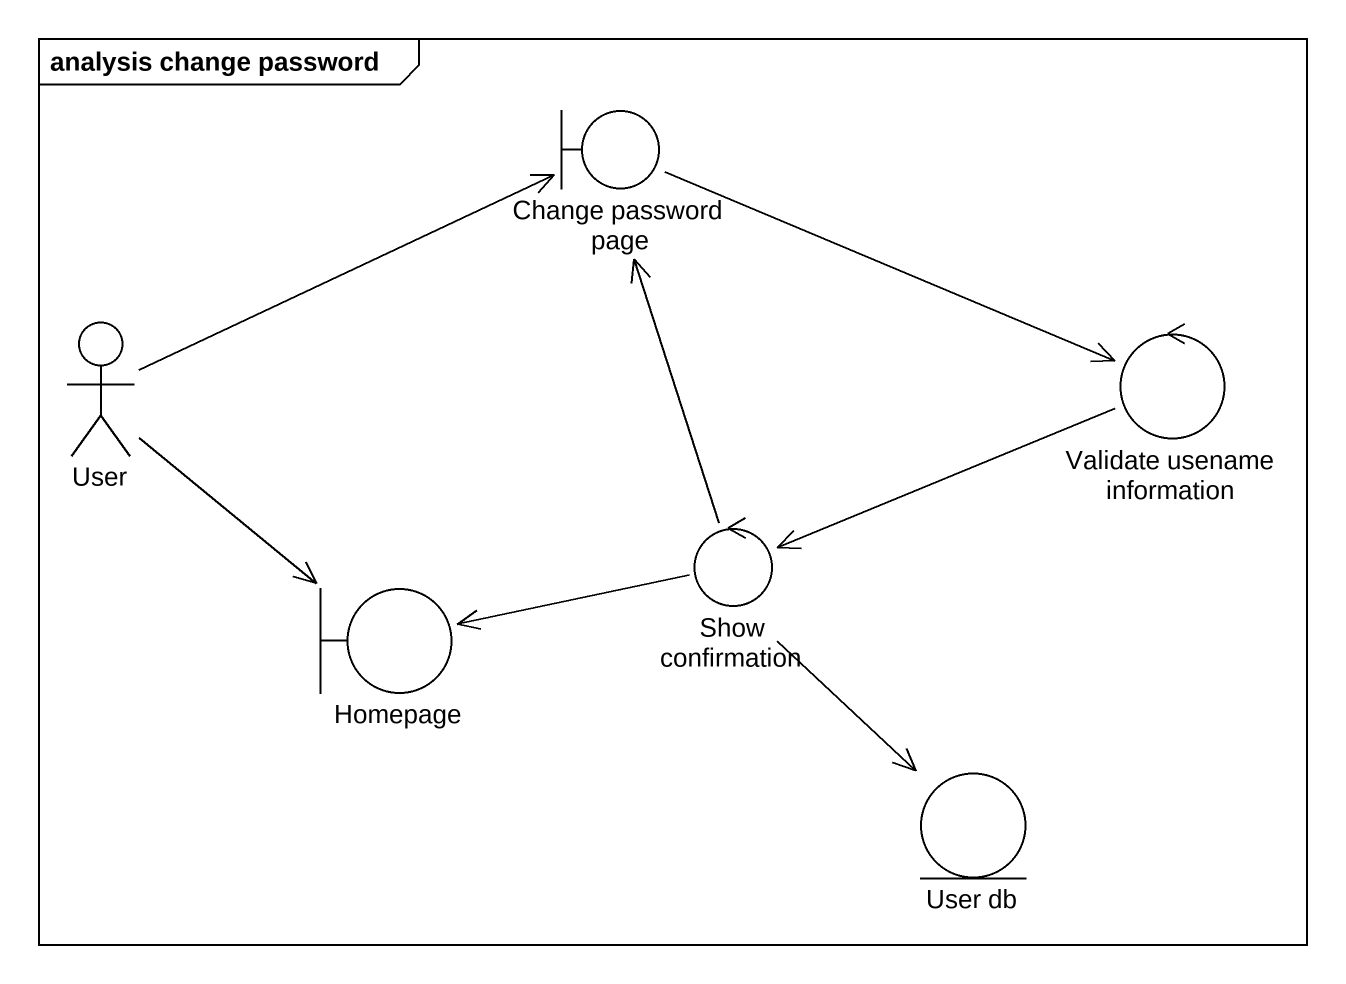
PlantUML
@startuml
mainframe analysis change password
boundary "Change password page" as Change_password_page
actor User
control "Validate usename information" as Validate_usename_information
boundary Homepage
control "Show confirmation" as Show_confirmation
entity "User db" as User_db
Change_password_page -right-> Validate_usename_information
User -right-> Change_password_page
User --> Homepage
Validate_usename_information -left-> Show_confirmation
Show_confirmation -up-> Change_password_page
Show_confirmation -left-> Homepage
Show_confirmation --> User_db
@enduml
